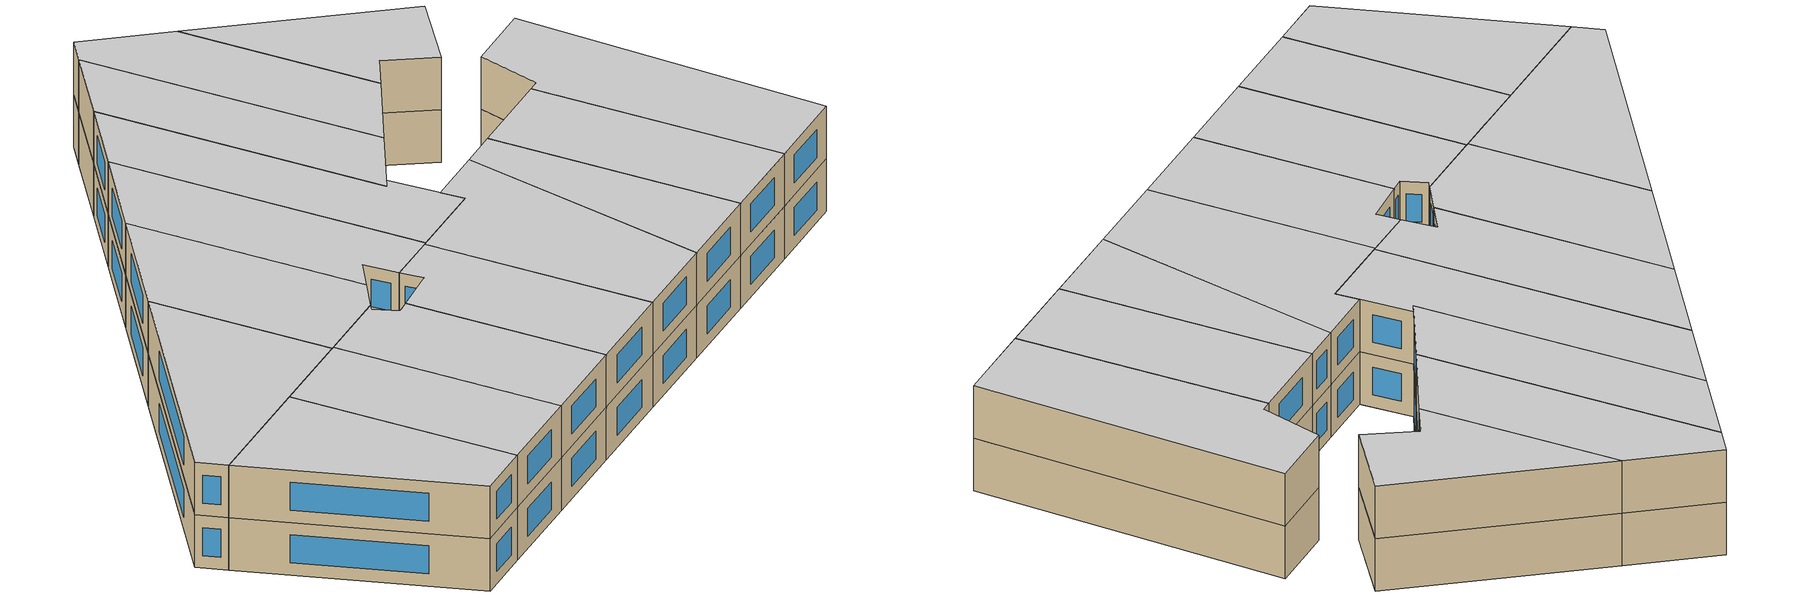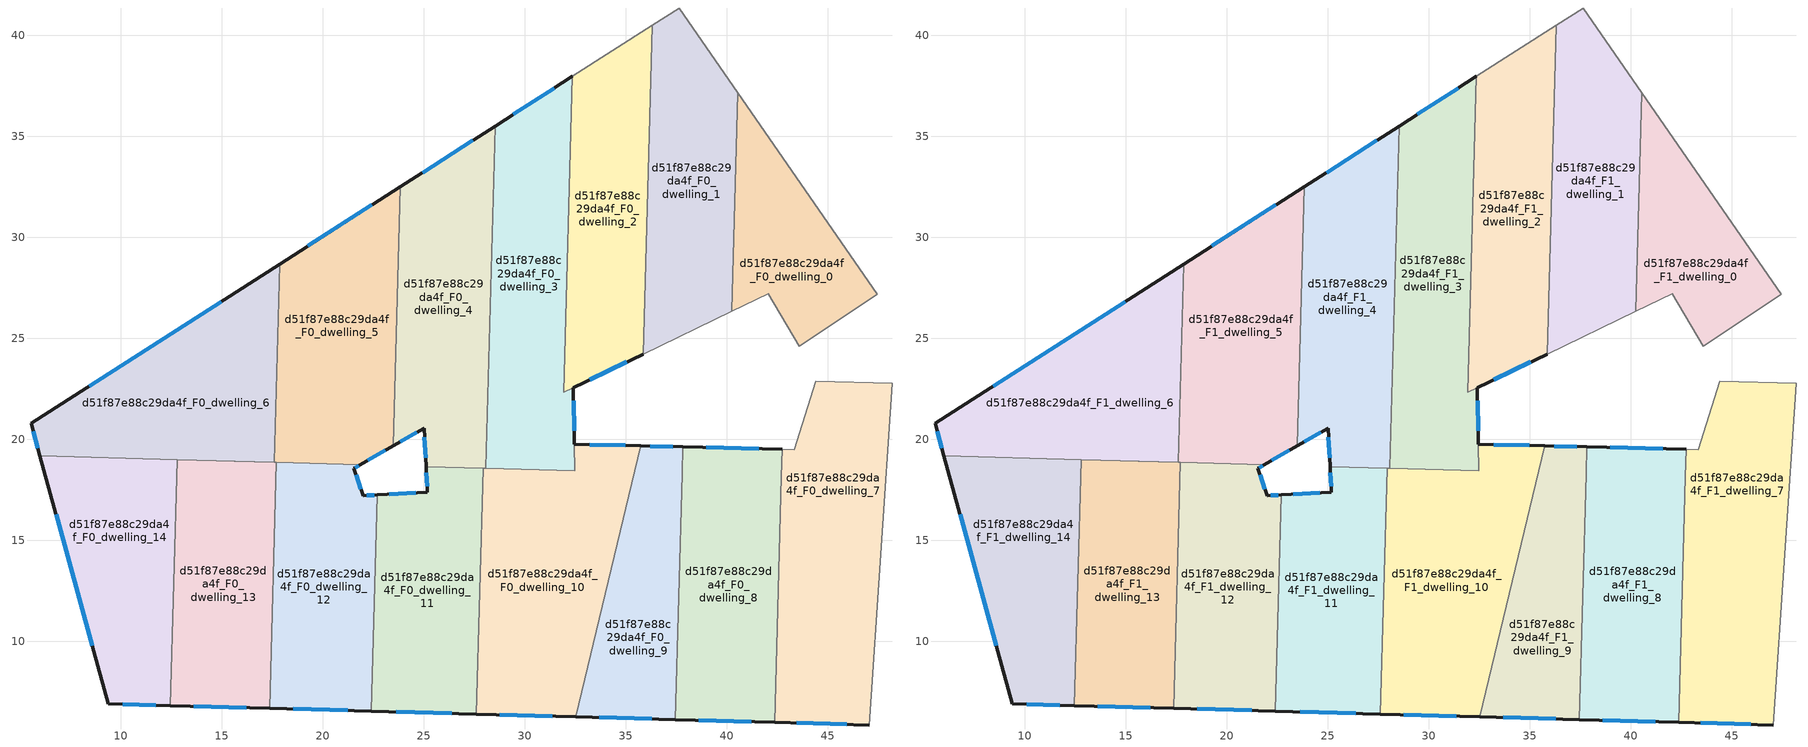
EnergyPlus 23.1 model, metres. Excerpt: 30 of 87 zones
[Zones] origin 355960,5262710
d51f87e88c29da4f_F0_dwelling_0
 floor ground (EU_floor_Construction): 40.55,37.16 47.46,27.19 43.59,24.61 42.07,27.2 40.25,26.33 z0
 wall adiabatic (EU_wall_Construction): 40.25,26.33 42.07,27.2 43.59,24.61 47.46,27.19 40.55,37.16 z0:3
 wall to d51f87e88c29da4f_F0_dwelling_1 (EU_wall_Construction): 40.55,37.16 40.25,26.33 z0:3
d51f87e88c29da4f_F0_dwelling_1
 floor ground (EU_floor_Construction): 37.65,41.36 40.55,37.16 40.25,26.33 35.86,24.22 36.31,40.5 z0
 wall adiabatic (EU_wall_Construction): 40.55,37.16 37.65,41.36 36.31,40.5 / 35.86,24.22 40.25,26.33 z0:3
 wall to d51f87e88c29da4f_F0_dwelling_2 (EU_wall_Construction): 36.31,40.5 35.86,24.22 z0:3
d51f87e88c29da4f_F0_dwelling_10
 floor ground (EU_floor_Construction): 35.74,19.67 32.53,6.26 27.6,6.39 27.94,18.57 32.48,18.44 32.46,19.75 z0
 wall outside (EU_wall_Construction): 35.74,19.67 32.46,19.75 / 27.6,6.39 32.53,6.26 z0:3
 wall to d51f87e88c29da4f_F0_dwelling_11 (EU_wall_Construction): 27.94,18.57 27.6,6.39 z0:3
 wall to d51f87e88c29da4f_F0_dwelling_9 (EU_wall_Construction): 32.53,6.26 35.74,19.67 z0:3
 wall to d51f87e88c29da4f_F0_dwelling_3 (EU_wall_Construction): 32.46,19.75 32.48,18.44 28.06,18.56 z0:3
 wall to d51f87e88c29da4f_F0_dwelling_4 (EU_wall_Construction): 28.06,18.56 27.94,18.57 z0:3
 window (EU_Window_Construction): 34.97,19.69 33.23,19.74 / 28.76,6.36 31.37,6.29 z0.7:2.3
d51f87e88c29da4f_F0_dwelling_11
 floor ground (EU_floor_Construction): 27.94,18.57 27.6,6.39 22.41,6.54 22.71,17.25 25.18,17.38 25.11,18.65 z0
 wall outside (EU_wall_Construction): 25.11,18.65 25.18,17.38 22.71,17.25 / 22.41,6.54 27.6,6.39 z0:3
 wall to d51f87e88c29da4f_F0_dwelling_12 (EU_wall_Construction): 22.71,17.25 22.41,6.54 z0:3
 wall to d51f87e88c29da4f_F0_dwelling_4 (EU_wall_Construction): 27.94,18.57 25.11,18.65 z0:3
 window (EU_Window_Construction): 25.13,18.35 25.17,17.67 / 23.63,6.5 26.38,6.43 / 24.6,17.35 23.29,17.28 z0.7:2.3
d51f87e88c29da4f_F0_dwelling_12
 floor ground (EU_floor_Construction): 21.86,18.74 21.54,18.56 22,17.21 22.71,17.25 22.41,6.54 17.36,6.68 17.7,18.85 z0
 wall outside (EU_wall_Construction): 22.71,17.25 22,17.21 21.54,18.56 21.86,18.74 / 17.36,6.68 22.41,6.54 z0:3
 wall to d51f87e88c29da4f_F0_dwelling_13 (EU_wall_Construction): 17.7,18.85 17.36,6.68 z0:3
 wall to d51f87e88c29da4f_F0_dwelling_5 (EU_wall_Construction): 21.86,18.74 17.7,18.85 z0:3
 window (EU_Window_Construction): 21.61,18.6 21.78,18.69 / 21.89,17.53 21.65,18.24 / 22.54,17.24 22.16,17.22 / 18.55,6.65 21.22,6.57 z0.7:2.3
d51f87e88c29da4f_F0_dwelling_13
 floor ground (EU_floor_Construction): 17.7,18.85 17.36,6.68 12.44,6.82 12.78,18.99 z0
 wall outside (EU_wall_Construction): 12.44,6.82 17.36,6.68 z0:3
 wall to d51f87e88c29da4f_F0_dwelling_14 (EU_wall_Construction): 12.78,18.99 12.44,6.82 z0:3
 wall to d51f87e88c29da4f_F0_dwelling_6 (EU_wall_Construction): 17.59,18.86 12.78,18.99 z0:3
 wall to d51f87e88c29da4f_F0_dwelling_5 (EU_wall_Construction): 17.7,18.85 17.59,18.86 z0:3
 window (EU_Window_Construction): 13.6,6.78 16.21,6.71 z0.7:2.3
d51f87e88c29da4f_F0_dwelling_14
 floor ground (EU_floor_Construction): 12.78,18.99 12.44,6.82 9.38,6.9 6,19.18 z0
 wall outside (EU_wall_Construction): 6,19.18 9.38,6.9 12.44,6.82 z0:3
 wall to d51f87e88c29da4f_F0_dwelling_6 (EU_wall_Construction): 12.78,18.99 6,19.18 z0:3
 window (EU_Window_Construction): 10.1,6.88 11.72,6.84 / 6.79,16.3 8.58,9.78 z0.7:2.3
d51f87e88c29da4f_F0_dwelling_2
 floor ground (EU_floor_Construction): 36.31,40.5 35.86,24.22 31.92,22.33 32.36,37.96 z0
 wall outside (EU_wall_Construction): 32.41,22.56 35.86,24.22 z0:3
 wall adiabatic (EU_wall_Construction): 36.31,40.5 32.36,37.96 z0:3
 wall to d51f87e88c29da4f_F0_dwelling_3 (EU_wall_Construction): 32.36,37.96 31.92,22.33 32.41,22.56 z0:3
 window (EU_Window_Construction): 33.22,22.95 35.05,23.83 z0.7:2.3
d51f87e88c29da4f_F0_dwelling_3
 floor ground (EU_floor_Construction): 32.36,37.96 31.92,22.33 32.41,22.56 32.48,18.44 28.06,18.56 28.53,35.51 z0
 wall outside (EU_wall_Construction): 32.36,37.96 28.53,35.51 / 32.46,19.76 32.41,22.56 z0:3
 wall to d51f87e88c29da4f_F0_dwelling_4 (EU_wall_Construction): 28.53,35.51 28.06,18.56 z0:3
 window (EU_Window_Construction): 31.46,37.39 29.43,36.09 / 32.45,20.41 32.42,21.9 z0.7:2.3
d51f87e88c29da4f_F0_dwelling_4
 floor ground (EU_floor_Construction): 28.53,35.51 28.06,18.56 25.11,18.65 25.01,20.55 23.48,19.67 23.84,32.5 z0
 wall outside (EU_wall_Construction): 28.53,35.51 23.84,32.5 / 23.48,19.67 25.01,20.55 25.11,18.65 z0:3
 wall to d51f87e88c29da4f_F0_dwelling_5 (EU_wall_Construction): 23.84,32.5 23.48,19.67 z0:3
 window (EU_Window_Construction): 27.43,34.8 24.94,33.21 / 25.04,20.1 25.09,19.09 / 23.84,19.88 24.65,20.34 z0.7:2.3
d51f87e88c29da4f_F0_dwelling_5
 floor ground (EU_floor_Construction): 23.84,32.5 23.48,19.67 21.86,18.74 15.62,18.91 17.59,18.86 17.86,28.67 z0
 wall outside (EU_wall_Construction): 23.84,32.5 17.86,28.67 / 21.86,18.74 23.48,19.67 z0:3
 wall to d51f87e88c29da4f_F0_dwelling_6 (EU_wall_Construction): 17.86,28.67 17.59,18.86 z0:3
 wall adiabatic (EU_wall_Construction): 17.59,18.86 15.62,18.91 17.59,18.86 z0:3
 window (EU_Window_Construction): 22.43,31.6 19.26,29.57 / 22.24,18.96 23.1,19.45 z0.7:2.3
d51f87e88c29da4f_F0_dwelling_6
 floor ground (EU_floor_Construction): 17.86,28.67 17.59,18.86 6,19.18 5.55,20.78 z0
 wall outside (EU_wall_Construction): 17.86,28.67 5.55,20.78 6,19.18 z0:3
 window (EU_Window_Construction): 5.66,20.41 5.89,19.56 / 14.97,26.82 8.44,22.64 z0.7:2.3
d51f87e88c29da4f_F0_dwelling_7
 floor ground (EU_floor_Construction): 48.21,22.78 47.05,5.85 42.37,5.98 42.75,19.5 43.35,19.49 44.41,22.87 z0
 wall outside (EU_wall_Construction): 42.37,5.98 47.05,5.85 z0:3
 wall adiabatic (EU_wall_Construction): 47.05,5.85 48.21,22.78 44.41,22.87 43.35,19.49 42.76,19.5 z0:3
 wall to d51f87e88c29da4f_F0_dwelling_8 (EU_wall_Construction): 42.71,18.15 42.37,5.98 / 42.75,19.5 42.71,18.16 z0:3
 window (EU_Window_Construction): 43.47,5.95 45.95,5.88 z0.7:2.3
d51f87e88c29da4f_F0_dwelling_8
 floor ground (EU_floor_Construction): 42.75,19.5 42.37,5.98 37.45,6.12 37.83,19.62 z0
 wall outside (EU_wall_Construction): 42.75,19.5 37.83,19.62 / 37.45,6.12 42.37,5.98 z0:3
 wall to d51f87e88c29da4f_F0_dwelling_9 (EU_wall_Construction): 37.83,19.62 37.79,18.29 37.45,6.12 z0:3
 window (EU_Window_Construction): 41.59,19.53 38.99,19.59 / 38.61,6.09 41.22,6.01 z0.7:2.3
d51f87e88c29da4f_F0_dwelling_9
 floor ground (EU_floor_Construction): 37.83,19.62 37.45,6.12 32.53,6.26 35.74,19.67 z0
 wall outside (EU_wall_Construction): 32.53,6.26 37.45,6.12 / 37.83,19.62 35.74,19.67 z0:3
 window (EU_Window_Construction): 33.68,6.22 36.29,6.15 / 37.33,19.63 36.23,19.66 z0.7:2.3
d51f87e88c29da4f_F1_dwelling_0
 floor to d51f87e88c29da4f_F0_dwelling_0 (EU_floor_Construction): 40.55,37.16 47.46,27.19 43.59,24.61 42.07,27.2 40.25,26.33 z3
 wall adiabatic (EU_wall_Construction): 40.25,26.33 42.07,27.2 43.59,24.61 47.46,27.19 40.55,37.16 z3:6
 wall to d51f87e88c29da4f_F1_dwelling_1 (EU_wall_Construction): 40.55,37.16 40.25,26.33 z3:6
 ceiling to d51f87e88c29da4f_F2_dwelling_0 (EU_floor_Construction): 47.46,27.19 40.55,37.16 40.25,26.33 42.07,27.2 43.59,24.61 z6
d51f87e88c29da4f_F1_dwelling_1
 floor to d51f87e88c29da4f_F0_dwelling_1 (EU_floor_Construction): 37.65,41.36 40.55,37.16 40.25,26.33 35.86,24.22 36.31,40.5 z3
 wall adiabatic (EU_wall_Construction): 40.55,37.16 37.65,41.36 36.31,40.5 / 35.86,24.22 40.25,26.33 z3:6
 wall to d51f87e88c29da4f_F1_dwelling_2 (EU_wall_Construction): 36.31,40.5 35.86,24.22 z3:6
 ceiling to d51f87e88c29da4f_F2_dwelling_1 (EU_floor_Construction): 40.25,26.33 40.55,37.16 37.65,41.36 36.31,40.5 35.86,24.22 z6
d51f87e88c29da4f_F1_dwelling_10
 floor to d51f87e88c29da4f_F0_dwelling_10 (EU_floor_Construction): 35.74,19.67 32.53,6.26 27.6,6.39 27.94,18.57 32.48,18.44 32.46,19.75 z3
 wall outside (EU_wall_Construction): 35.74,19.67 32.46,19.75 / 27.6,6.39 32.53,6.26 z3:6
 wall to d51f87e88c29da4f_F1_dwelling_11 (EU_wall_Construction): 27.94,18.57 27.6,6.39 z3:6
 wall to d51f87e88c29da4f_F1_dwelling_9 (EU_wall_Construction): 32.53,6.26 35.74,19.67 z3:6
 wall to d51f87e88c29da4f_F1_dwelling_3 (EU_wall_Construction): 32.46,19.75 32.48,18.44 28.06,18.56 z3:6
 wall to d51f87e88c29da4f_F1_dwelling_4 (EU_wall_Construction): 28.06,18.56 27.94,18.57 z3:6
 window (EU_Window_Construction): 34.97,19.69 33.23,19.74 / 28.76,6.36 31.37,6.29 z3.7:5.3
 ceiling to d51f87e88c29da4f_F2_dwelling_10 (EU_floor_Construction): 32.53,6.26 35.74,19.67 32.46,19.75 32.48,18.44 27.94,18.57 27.6,6.39 z6
d51f87e88c29da4f_F1_dwelling_11
 floor to d51f87e88c29da4f_F0_dwelling_11 (EU_floor_Construction): 27.94,18.57 27.6,6.39 22.41,6.54 22.71,17.25 25.18,17.38 25.11,18.65 z3
 wall outside (EU_wall_Construction): 25.11,18.65 25.18,17.38 22.71,17.25 / 22.41,6.54 27.6,6.39 z3:6
 wall to d51f87e88c29da4f_F1_dwelling_12 (EU_wall_Construction): 22.71,17.25 22.41,6.54 z3:6
 wall to d51f87e88c29da4f_F1_dwelling_4 (EU_wall_Construction): 27.94,18.57 25.11,18.65 z3:6
 window (EU_Window_Construction): 25.13,18.35 25.17,17.67 / 23.63,6.5 26.38,6.43 / 24.6,17.35 23.29,17.28 z3.7:5.3
 ceiling to d51f87e88c29da4f_F2_dwelling_11 (EU_floor_Construction): 27.6,6.39 27.94,18.57 25.11,18.65 25.18,17.38 22.71,17.25 22.41,6.54 z6
d51f87e88c29da4f_F1_dwelling_12
 floor to d51f87e88c29da4f_F0_dwelling_12 (EU_floor_Construction): 21.86,18.74 21.54,18.56 22,17.21 22.71,17.25 22.41,6.54 17.36,6.68 17.7,18.85 z3
 wall outside (EU_wall_Construction): 22.71,17.25 22,17.21 21.54,18.56 21.86,18.74 / 17.36,6.68 22.41,6.54 z3:6
 wall to d51f87e88c29da4f_F1_dwelling_13 (EU_wall_Construction): 17.7,18.85 17.36,6.68 z3:6
 wall to d51f87e88c29da4f_F1_dwelling_5 (EU_wall_Construction): 21.86,18.74 17.7,18.85 z3:6
 window (EU_Window_Construction): 21.61,18.6 21.78,18.69 / 21.89,17.53 21.65,18.24 / 22.54,17.24 22.16,17.22 / 18.55,6.65 21.22,6.57 z3.7:5.3
 ceiling to d51f87e88c29da4f_F2_dwelling_12 (EU_floor_Construction): 22.41,6.54 22.71,17.25 22,17.21 21.54,18.56 21.86,18.74 17.7,18.85 17.36,6.68 z6
d51f87e88c29da4f_F1_dwelling_13
 floor to d51f87e88c29da4f_F0_dwelling_13 (EU_floor_Construction): 17.7,18.85 17.36,6.68 12.44,6.82 12.78,18.99 z3
 wall outside (EU_wall_Construction): 12.44,6.82 17.36,6.68 z3:6
 wall to d51f87e88c29da4f_F1_dwelling_14 (EU_wall_Construction): 12.78,18.99 12.44,6.82 z3:6
 wall to d51f87e88c29da4f_F1_dwelling_6 (EU_wall_Construction): 17.59,18.86 12.78,18.99 z3:6
 wall to d51f87e88c29da4f_F1_dwelling_5 (EU_wall_Construction): 17.7,18.85 17.59,18.86 z3:6
 window (EU_Window_Construction): 13.6,6.78 16.21,6.71 z3.7:5.3
 ceiling to d51f87e88c29da4f_F2_dwelling_13 (EU_floor_Construction): 17.36,6.68 17.7,18.85 12.78,18.99 12.44,6.82 z6
d51f87e88c29da4f_F1_dwelling_14
 floor to d51f87e88c29da4f_F0_dwelling_14 (EU_floor_Construction): 12.78,18.99 12.44,6.82 9.38,6.9 6,19.18 z3
 wall outside (EU_wall_Construction): 6,19.18 9.38,6.9 12.44,6.82 z3:6
 wall to d51f87e88c29da4f_F1_dwelling_6 (EU_wall_Construction): 12.78,18.99 6,19.18 z3:6
 window (EU_Window_Construction): 10.1,6.88 11.72,6.84 / 6.79,16.3 8.58,9.78 z3.7:5.3
 ceiling to d51f87e88c29da4f_F2_dwelling_14 (EU_floor_Construction): 12.44,6.82 12.78,18.99 6,19.18 9.38,6.9 z6
d51f87e88c29da4f_F1_dwelling_2
 floor to d51f87e88c29da4f_F0_dwelling_2 (EU_floor_Construction): 36.31,40.5 35.86,24.22 31.92,22.33 32.36,37.96 z3
 wall outside (EU_wall_Construction): 32.41,22.56 35.86,24.22 z3:6
 wall adiabatic (EU_wall_Construction): 36.31,40.5 32.36,37.96 z3:6
 wall to d51f87e88c29da4f_F1_dwelling_3 (EU_wall_Construction): 32.36,37.96 31.92,22.33 32.41,22.56 z3:6
 window (EU_Window_Construction): 33.22,22.95 35.05,23.83 z3.7:5.3
 ceiling to d51f87e88c29da4f_F2_dwelling_2 (EU_floor_Construction): 35.86,24.22 36.31,40.5 32.36,37.96 31.92,22.33 z6
d51f87e88c29da4f_F1_dwelling_3
 floor to d51f87e88c29da4f_F0_dwelling_3 (EU_floor_Construction): 32.36,37.96 31.92,22.33 32.41,22.56 32.48,18.44 28.06,18.56 28.53,35.51 z3
 wall outside (EU_wall_Construction): 32.36,37.96 28.53,35.51 / 32.46,19.76 32.41,22.56 z3:6
 wall to d51f87e88c29da4f_F1_dwelling_4 (EU_wall_Construction): 28.53,35.51 28.06,18.56 z3:6
 window (EU_Window_Construction): 31.46,37.39 29.43,36.09 / 32.45,20.41 32.42,21.9 z3.7:5.3
 ceiling to d51f87e88c29da4f_F2_dwelling_3 (EU_floor_Construction): 32.48,18.44 32.41,22.56 31.92,22.33 32.36,37.96 28.53,35.51 28.06,18.56 z6
d51f87e88c29da4f_F1_dwelling_4
 floor to d51f87e88c29da4f_F0_dwelling_4 (EU_floor_Construction): 28.53,35.51 28.06,18.56 25.11,18.65 25.01,20.55 23.48,19.67 23.84,32.5 z3
 wall outside (EU_wall_Construction): 28.53,35.51 23.84,32.5 / 23.48,19.67 25.01,20.55 25.11,18.65 z3:6
 wall to d51f87e88c29da4f_F1_dwelling_5 (EU_wall_Construction): 23.84,32.5 23.48,19.67 z3:6
 window (EU_Window_Construction): 27.43,34.8 24.94,33.21 / 25.04,20.1 25.09,19.09 / 23.84,19.88 24.65,20.34 z3.7:5.3
 ceiling to d51f87e88c29da4f_F2_dwelling_4 (EU_floor_Construction): 28.06,18.56 28.53,35.51 23.84,32.5 23.48,19.67 25.01,20.55 25.11,18.65 z6
d51f87e88c29da4f_F1_dwelling_5
 floor to d51f87e88c29da4f_F0_dwelling_5 (EU_floor_Construction): 23.84,32.5 23.48,19.67 21.86,18.74 15.62,18.91 17.59,18.86 17.86,28.67 z3
 wall outside (EU_wall_Construction): 23.84,32.5 17.86,28.67 / 21.86,18.74 23.48,19.67 z3:6
 wall to d51f87e88c29da4f_F1_dwelling_6 (EU_wall_Construction): 17.86,28.67 17.59,18.86 z3:6
 wall adiabatic (EU_wall_Construction): 17.59,18.86 15.62,18.91 17.59,18.86 z3:6
 window (EU_Window_Construction): 22.43,31.6 19.26,29.57 / 22.24,18.96 23.1,19.45 z3.7:5.3
 ceiling to d51f87e88c29da4f_F2_dwelling_5 (EU_floor_Construction): 23.48,19.67 23.84,32.5 17.86,28.67 17.59,18.86 15.62,18.91 21.86,18.74 z6
d51f87e88c29da4f_F1_dwelling_6
 floor to d51f87e88c29da4f_F0_dwelling_6 (EU_floor_Construction): 17.86,28.67 17.59,18.86 6,19.18 5.55,20.78 z3
 wall outside (EU_wall_Construction): 17.86,28.67 5.55,20.78 6,19.18 z3:6
 window (EU_Window_Construction): 5.66,20.41 5.89,19.56 / 14.97,26.82 8.44,22.64 z3.7:5.3
 ceiling to d51f87e88c29da4f_F2_dwelling_6 (EU_floor_Construction): 17.59,18.86 17.86,28.67 5.55,20.78 6,19.18 z6
d51f87e88c29da4f_F1_dwelling_7
 floor to d51f87e88c29da4f_F0_dwelling_7 (EU_floor_Construction): 48.21,22.78 47.05,5.85 42.37,5.98 42.76,19.5 43.35,19.49 44.41,22.87 z3
 wall outside (EU_wall_Construction): 42.37,5.98 47.05,5.85 z3:6
 wall adiabatic (EU_wall_Construction): 47.05,5.85 48.21,22.78 44.41,22.87 43.35,19.49 42.76,19.5 z3:6
 wall to d51f87e88c29da4f_F1_dwelling_8 (EU_wall_Construction): 42.71,18.15 42.37,5.98 / 42.75,19.5 42.71,18.16 z3:6
 window (EU_Window_Construction): 43.47,5.95 45.95,5.88 z3.7:5.3
 ceiling to d51f87e88c29da4f_F2_dwelling_7 (EU_floor_Construction): 47.05,5.85 48.21,22.78 44.41,22.87 43.35,19.49 42.76,19.5 42.37,5.98 z6
d51f87e88c29da4f_F1_dwelling_8
 floor to d51f87e88c29da4f_F0_dwelling_8 (EU_floor_Construction): 42.75,19.5 42.37,5.98 37.45,6.12 37.83,19.62 z3
 wall outside (EU_wall_Construction): 42.75,19.5 37.83,19.62 / 37.45,6.12 42.37,5.98 z3:6
 wall to d51f87e88c29da4f_F1_dwelling_9 (EU_wall_Construction): 37.83,19.62 37.79,18.29 37.45,6.12 z3:6
 window (EU_Window_Construction): 41.59,19.53 38.99,19.59 / 38.61,6.09 41.22,6.01 z3.7:5.3
 ceiling to d51f87e88c29da4f_F2_dwelling_8 (EU_floor_Construction): 42.37,5.98 42.75,19.5 37.83,19.62 37.45,6.12 z6
d51f87e88c29da4f_F1_dwelling_9
 floor to d51f87e88c29da4f_F0_dwelling_9 (EU_floor_Construction): 37.83,19.62 37.45,6.12 32.53,6.26 35.74,19.67 z3
 wall outside (EU_wall_Construction): 32.53,6.26 37.45,6.12 / 37.83,19.62 35.74,19.67 z3:6
 window (EU_Window_Construction): 33.68,6.22 36.29,6.15 / 37.33,19.63 36.23,19.66 z3.7:5.3
 ceiling to d51f87e88c29da4f_F2_dwelling_9 (EU_floor_Construction): 37.45,6.12 37.83,19.62 35.74,19.67 32.53,6.26 z6
[Building]
EU S2 Campaign: North Axis=0; Terrain=City; Solar Distribution=FullExterior
[Site:Location]
Budapest.Ferenc.Liszt.Intl.AP: Latitude=47.437; Longitude=19.256; Time Zone=1; Elevation=185
[SizingPeriod:WeatherFileDays]
AnnualSizingPeriod: Begin Month=1; Begin Day of Month=1; End Month=12; End Day of Month=31; Day of Week for Start Day=Monday; Use Weather File Daylight Saving Period=No; Use Weather File Rain and Snow Indicators=No
[MATERIAL]
EU_InternalMass_Material: Roughness=MediumRough; Thickness=0.1; Conductivity=1; Density=1800; Specific Heat=900; Thermal Absorptance=0.9; Solar Absorptance=0.7; Visible Absorptance=0.7
[MATERIAL:NOMASS] Roughness=MediumRough; Thermal Absorptance=0.9; Solar Absorptance=0.7; Visible Absorptance=0.7
Name | Thermal Resistance
EU_wall_NoMass | 0.832559
EU_floor_NoMass | 0.872794
[WINDOWMATERIAL:SIMPLEGLAZINGSYSTEM]
EU_Window_SimpleGlazing: UFactor=2.79869; Solar Heat Gain Coefficient=0.75; Visible Transmittance=0.75
[CONSTRUCTION]
EU_wall_Construction: EU_wall_NoMass
EU_floor_Construction: EU_floor_NoMass
EU_Window_Construction: EU_Window_SimpleGlazing
EU_InternalMass_Construction: EU_InternalMass_Material
[ZONE] Type=1; Multiplier=1; Ceiling Height=autocalculate; Floor Area=autocalculate; Part of Total Floor Area=Yes
Name | Volume
d51f87e88c29da4f_F0_dwelling_0; d51f87e88c29da4f_F1_dwelling_0 | 130.589
d51f87e88c29da4f_F0_dwelling_1; d51f87e88c29da4f_F1_dwelling_1 | 188.355
d51f87e88c29da4f_F0_dwelling_10; d51f87e88c29da4f_F1_dwelling_10 | 238.964
d51f87e88c29da4f_F0_dwelling_11; d51f87e88c29da4f_F1_dwelling_11 | 179.94
d51f87e88c29da4f_F0_dwelling_12; d51f87e88c29da4f_F1_dwelling_12 | 179.965
d51f87e88c29da4f_F0_dwelling_13; d51f87e88c29da4f_F1_dwelling_13 | 179.93
d51f87e88c29da4f_F0_dwelling_14; d51f87e88c29da4f_F1_dwelling_14 | 179.972
d51f87e88c29da4f_F0_dwelling_2 | 185.951
d51f87e88c29da4f_F1_dwelling_2 | 185.919
d51f87e88c29da4f_F0_dwelling_3; d51f87e88c29da4f_F1_dwelling_3 | 212.507
d51f87e88c29da4f_F0_dwelling_4; d51f87e88c29da4f_F1_dwelling_4 | 205.697
d51f87e88c29da4f_F0_dwelling_5; d51f87e88c29da4f_F1_dwelling_5 | 205.662
d51f87e88c29da4f_F0_dwelling_6; d51f87e88c29da4f_F1_dwelling_6 | 205.658
d51f87e88c29da4f_F0_dwelling_7 | 244.194
d51f87e88c29da4f_F1_dwelling_7 | 244.092
d51f87e88c29da4f_F0_dwelling_8 | 199.765
d51f87e88c29da4f_F1_dwelling_8 | 199.664
d51f87e88c29da4f_F0_dwelling_9; d51f87e88c29da4f_F1_dwelling_9 | 142.088
[INTERNALMASS] Construction=EU_InternalMass_Construction
Name | Zone or ZoneList | Surface Area
d51f87e88c29da4f_F0_dwelling_0_EU_InternalMass | d51f87e88c29da4f_F0_dwelling_0 | 43.5295
d51f87e88c29da4f_F0_dwelling_1_EU_InternalMass | d51f87e88c29da4f_F0_dwelling_1 | 62.7848
d51f87e88c29da4f_F0_dwelling_2_EU_InternalMass | d51f87e88c29da4f_F0_dwelling_2 | 61.9858
d51f87e88c29da4f_F0_dwelling_3_EU_InternalMass | d51f87e88c29da4f_F0_dwelling_3 | 70.8449
d51f87e88c29da4f_F0_dwelling_4_EU_InternalMass | d51f87e88c29da4f_F0_dwelling_4 | 68.5658
d51f87e88c29da4f_F0_dwelling_5_EU_InternalMass | d51f87e88c29da4f_F0_dwelling_5 | 68.5546
d51f87e88c29da4f_F0_dwelling_6_EU_InternalMass | d51f87e88c29da4f_F0_dwelling_6 | 68.5528
d51f87e88c29da4f_F0_dwelling_7_EU_InternalMass | d51f87e88c29da4f_F0_dwelling_7 | 81.3975
d51f87e88c29da4f_F0_dwelling_8_EU_InternalMass | d51f87e88c29da4f_F0_dwelling_8 | 66.585
d51f87e88c29da4f_F0_dwelling_9_EU_InternalMass | d51f87e88c29da4f_F0_dwelling_9 | 47.3684
d51f87e88c29da4f_F0_dwelling_10_EU_InternalMass | d51f87e88c29da4f_F0_dwelling_10 | 79.6558
d51f87e88c29da4f_F0_dwelling_11_EU_InternalMass | d51f87e88c29da4f_F0_dwelling_11 | 59.9799
d51f87e88c29da4f_F0_dwelling_12_EU_InternalMass | d51f87e88c29da4f_F0_dwelling_12 | 59.9883
d51f87e88c29da4f_F0_dwelling_13_EU_InternalMass | d51f87e88c29da4f_F0_dwelling_13 | 59.9768
d51f87e88c29da4f_F0_dwelling_14_EU_InternalMass | d51f87e88c29da4f_F0_dwelling_14 | 59.9906
d51f87e88c29da4f_F1_dwelling_0_EU_InternalMass | d51f87e88c29da4f_F1_dwelling_0 | 43.5295
d51f87e88c29da4f_F1_dwelling_1_EU_InternalMass | d51f87e88c29da4f_F1_dwelling_1 | 62.7848
d51f87e88c29da4f_F1_dwelling_2_EU_InternalMass | d51f87e88c29da4f_F1_dwelling_2 | 61.9858
d51f87e88c29da4f_F1_dwelling_3_EU_InternalMass | d51f87e88c29da4f_F1_dwelling_3 | 70.8449
d51f87e88c29da4f_F1_dwelling_4_EU_InternalMass | d51f87e88c29da4f_F1_dwelling_4 | 68.5658
d51f87e88c29da4f_F1_dwelling_5_EU_InternalMass | d51f87e88c29da4f_F1_dwelling_5 | 68.5546
d51f87e88c29da4f_F1_dwelling_6_EU_InternalMass | d51f87e88c29da4f_F1_dwelling_6 | 68.5528
d51f87e88c29da4f_F1_dwelling_7_EU_InternalMass | d51f87e88c29da4f_F1_dwelling_7 | 81.3975
d51f87e88c29da4f_F1_dwelling_8_EU_InternalMass | d51f87e88c29da4f_F1_dwelling_8 | 66.585
d51f87e88c29da4f_F1_dwelling_9_EU_InternalMass | d51f87e88c29da4f_F1_dwelling_9 | 47.3684
d51f87e88c29da4f_F1_dwelling_10_EU_InternalMass | d51f87e88c29da4f_F1_dwelling_10 | 79.6558
d51f87e88c29da4f_F1_dwelling_11_EU_InternalMass | d51f87e88c29da4f_F1_dwelling_11 | 59.9799
d51f87e88c29da4f_F1_dwelling_12_EU_InternalMass | d51f87e88c29da4f_F1_dwelling_12 | 59.9883
d51f87e88c29da4f_F1_dwelling_13_EU_InternalMass | d51f87e88c29da4f_F1_dwelling_13 | 59.9768
d51f87e88c29da4f_F1_dwelling_14_EU_InternalMass | d51f87e88c29da4f_F1_dwelling_14 | 59.9906
[OTHEREQUIPMENT] Fuel Type=Electricity; Design Level Calculation Method=Watts/Area; Power per Zone Floor Area=1; Fraction Latent=0; Fraction Radiant=0; Fraction Lost=0; Carbon Dioxide Generation Rate=0; EndUse Subcategory=EU_Step8_InternalGains
Name | Zone or ZoneList or Space or SpaceList | Schedule
EU_Step8_InternalGain_d51f87e88c29da4f_F0_dwelling_0_f000 | d51f87e88c29da4f_F0_dwelling_0 | EU_Step8_GainSchedule_d51f87e88c29da4f_F0_dwelling_0_f000
EU_Step8_InternalGain_d51f87e88c29da4f_F0_dwelling_1_f000 | d51f87e88c29da4f_F0_dwelling_1 | EU_Step8_GainSchedule_d51f87e88c29da4f_F0_dwelling_1_f000
EU_Step8_InternalGain_d51f87e88c29da4f_F0_dwelling_2_f000 | d51f87e88c29da4f_F0_dwelling_2 | EU_Step8_GainSchedule_d51f87e88c29da4f_F0_dwelling_2_f000
EU_Step8_InternalGain_d51f87e88c29da4f_F0_dwelling_3_f000 | d51f87e88c29da4f_F0_dwelling_3 | EU_Step8_GainSchedule_d51f87e88c29da4f_F0_dwelling_3_f000
EU_Step8_InternalGain_d51f87e88c29da4f_F0_dwelling_4_f000 | d51f87e88c29da4f_F0_dwelling_4 | EU_Step8_GainSchedule_d51f87e88c29da4f_F0_dwelling_4_f000
EU_Step8_InternalGain_d51f87e88c29da4f_F0_dwelling_5_f000 | d51f87e88c29da4f_F0_dwelling_5 | EU_Step8_GainSchedule_d51f87e88c29da4f_F0_dwelling_5_f000
EU_Step8_InternalGain_d51f87e88c29da4f_F0_dwelling_6_f000 | d51f87e88c29da4f_F0_dwelling_6 | EU_Step8_GainSchedule_d51f87e88c29da4f_F0_dwelling_6_f000
EU_Step8_InternalGain_d51f87e88c29da4f_F0_dwelling_7_f000 | d51f87e88c29da4f_F0_dwelling_7 | EU_Step8_GainSchedule_d51f87e88c29da4f_F0_dwelling_7_f000
EU_Step8_InternalGain_d51f87e88c29da4f_F0_dwelling_8_f000 | d51f87e88c29da4f_F0_dwelling_8 | EU_Step8_GainSchedule_d51f87e88c29da4f_F0_dwelling_8_f000
EU_Step8_InternalGain_d51f87e88c29da4f_F0_dwelling_9_f000 | d51f87e88c29da4f_F0_dwelling_9 | EU_Step8_GainSchedule_d51f87e88c29da4f_F0_dwelling_9_f000
EU_Step8_InternalGain_d51f87e88c29da4f_F0_dwelling_10_f000 | d51f87e88c29da4f_F0_dwelling_10 | EU_Step8_GainSchedule_d51f87e88c29da4f_F0_dwelling_10_f000
EU_Step8_InternalGain_d51f87e88c29da4f_F0_dwelling_11_f000 | d51f87e88c29da4f_F0_dwelling_11 | EU_Step8_GainSchedule_d51f87e88c29da4f_F0_dwelling_11_f000
EU_Step8_InternalGain_d51f87e88c29da4f_F0_dwelling_12_f000 | d51f87e88c29da4f_F0_dwelling_12 | EU_Step8_GainSchedule_d51f87e88c29da4f_F0_dwelling_12_f000
EU_Step8_InternalGain_d51f87e88c29da4f_F0_dwelling_13_f000 | d51f87e88c29da4f_F0_dwelling_13 | EU_Step8_GainSchedule_d51f87e88c29da4f_F0_dwelling_13_f000
EU_Step8_InternalGain_d51f87e88c29da4f_F0_dwelling_14_f000 | d51f87e88c29da4f_F0_dwelling_14 | EU_Step8_GainSchedule_d51f87e88c29da4f_F0_dwelling_14_f000
EU_Step8_InternalGain_d51f87e88c29da4f_F1_dwelling_0_f000 | d51f87e88c29da4f_F1_dwelling_0 | EU_Step8_GainSchedule_d51f87e88c29da4f_F1_dwelling_0_f000
EU_Step8_InternalGain_d51f87e88c29da4f_F1_dwelling_1_f000 | d51f87e88c29da4f_F1_dwelling_1 | EU_Step8_GainSchedule_d51f87e88c29da4f_F1_dwelling_1_f000
EU_Step8_InternalGain_d51f87e88c29da4f_F1_dwelling_2_f000 | d51f87e88c29da4f_F1_dwelling_2 | EU_Step8_GainSchedule_d51f87e88c29da4f_F1_dwelling_2_f000
EU_Step8_InternalGain_d51f87e88c29da4f_F1_dwelling_3_f000 | d51f87e88c29da4f_F1_dwelling_3 | EU_Step8_GainSchedule_d51f87e88c29da4f_F1_dwelling_3_f000
EU_Step8_InternalGain_d51f87e88c29da4f_F1_dwelling_4_f000 | d51f87e88c29da4f_F1_dwelling_4 | EU_Step8_GainSchedule_d51f87e88c29da4f_F1_dwelling_4_f000
EU_Step8_InternalGain_d51f87e88c29da4f_F1_dwelling_5_f000 | d51f87e88c29da4f_F1_dwelling_5 | EU_Step8_GainSchedule_d51f87e88c29da4f_F1_dwelling_5_f000
EU_Step8_InternalGain_d51f87e88c29da4f_F1_dwelling_6_f000 | d51f87e88c29da4f_F1_dwelling_6 | EU_Step8_GainSchedule_d51f87e88c29da4f_F1_dwelling_6_f000
EU_Step8_InternalGain_d51f87e88c29da4f_F1_dwelling_7_f000 | d51f87e88c29da4f_F1_dwelling_7 | EU_Step8_GainSchedule_d51f87e88c29da4f_F1_dwelling_7_f000
EU_Step8_InternalGain_d51f87e88c29da4f_F1_dwelling_8_f000 | d51f87e88c29da4f_F1_dwelling_8 | EU_Step8_GainSchedule_d51f87e88c29da4f_F1_dwelling_8_f000
EU_Step8_InternalGain_d51f87e88c29da4f_F1_dwelling_9_f000 | d51f87e88c29da4f_F1_dwelling_9 | EU_Step8_GainSchedule_d51f87e88c29da4f_F1_dwelling_9_f000
EU_Step8_InternalGain_d51f87e88c29da4f_F1_dwelling_10_f000 | d51f87e88c29da4f_F1_dwelling_10 | EU_Step8_GainSchedule_d51f87e88c29da4f_F1_dwelling_10_f000
EU_Step8_InternalGain_d51f87e88c29da4f_F1_dwelling_11_f000 | d51f87e88c29da4f_F1_dwelling_11 | EU_Step8_GainSchedule_d51f87e88c29da4f_F1_dwelling_11_f000
EU_Step8_InternalGain_d51f87e88c29da4f_F1_dwelling_12_f000 | d51f87e88c29da4f_F1_dwelling_12 | EU_Step8_GainSchedule_d51f87e88c29da4f_F1_dwelling_12_f000
EU_Step8_InternalGain_d51f87e88c29da4f_F1_dwelling_13_f000 | d51f87e88c29da4f_F1_dwelling_13 | EU_Step8_GainSchedule_d51f87e88c29da4f_F1_dwelling_13_f000
EU_Step8_InternalGain_d51f87e88c29da4f_F1_dwelling_14_f000 | d51f87e88c29da4f_F1_dwelling_14 | EU_Step8_GainSchedule_d51f87e88c29da4f_F1_dwelling_14_f000
[ZONEVENTILATION:DESIGNFLOWRATE] Schedule=EU_AlwaysOn; Design Flow Rate Calculation Method=AirChanges/Hour; Air Changes per Hour=0.475469; Ventilation Type=Natural; Fan Pressure Rise=0; Fan Total Efficiency=1; Constant Term Coefficient=1; Temperature Term Coefficient=0; Velocity Term Coefficient=0; Velocity Squared Term Coefficient=0; Minimum Indoor Temperature=-100; Maximum Indoor Temperature=100; Delta Temperature=-100; Minimum Outdoor Temperature=-100; Maximum Outdoor Temperature=100; Maximum Wind Speed=40
Name | Zone or ZoneList or Space or SpaceList
EU_ConstantAir_d51f87e88c29da4f_F0_dwelling_0 | d51f87e88c29da4f_F0_dwelling_0
EU_ConstantAir_d51f87e88c29da4f_F0_dwelling_1 | d51f87e88c29da4f_F0_dwelling_1
EU_ConstantAir_d51f87e88c29da4f_F0_dwelling_2 | d51f87e88c29da4f_F0_dwelling_2
EU_ConstantAir_d51f87e88c29da4f_F0_dwelling_3 | d51f87e88c29da4f_F0_dwelling_3
EU_ConstantAir_d51f87e88c29da4f_F0_dwelling_4 | d51f87e88c29da4f_F0_dwelling_4
EU_ConstantAir_d51f87e88c29da4f_F0_dwelling_5 | d51f87e88c29da4f_F0_dwelling_5
EU_ConstantAir_d51f87e88c29da4f_F0_dwelling_6 | d51f87e88c29da4f_F0_dwelling_6
EU_ConstantAir_d51f87e88c29da4f_F0_dwelling_7 | d51f87e88c29da4f_F0_dwelling_7
EU_ConstantAir_d51f87e88c29da4f_F0_dwelling_8 | d51f87e88c29da4f_F0_dwelling_8
EU_ConstantAir_d51f87e88c29da4f_F0_dwelling_9 | d51f87e88c29da4f_F0_dwelling_9
EU_ConstantAir_d51f87e88c29da4f_F0_dwelling_10 | d51f87e88c29da4f_F0_dwelling_10
EU_ConstantAir_d51f87e88c29da4f_F0_dwelling_11 | d51f87e88c29da4f_F0_dwelling_11
EU_ConstantAir_d51f87e88c29da4f_F0_dwelling_12 | d51f87e88c29da4f_F0_dwelling_12
EU_ConstantAir_d51f87e88c29da4f_F0_dwelling_13 | d51f87e88c29da4f_F0_dwelling_13
EU_ConstantAir_d51f87e88c29da4f_F0_dwelling_14 | d51f87e88c29da4f_F0_dwelling_14
EU_ConstantAir_d51f87e88c29da4f_F1_dwelling_0 | d51f87e88c29da4f_F1_dwelling_0
EU_ConstantAir_d51f87e88c29da4f_F1_dwelling_1 | d51f87e88c29da4f_F1_dwelling_1
EU_ConstantAir_d51f87e88c29da4f_F1_dwelling_2 | d51f87e88c29da4f_F1_dwelling_2
EU_ConstantAir_d51f87e88c29da4f_F1_dwelling_3 | d51f87e88c29da4f_F1_dwelling_3
EU_ConstantAir_d51f87e88c29da4f_F1_dwelling_4 | d51f87e88c29da4f_F1_dwelling_4
EU_ConstantAir_d51f87e88c29da4f_F1_dwelling_5 | d51f87e88c29da4f_F1_dwelling_5
EU_ConstantAir_d51f87e88c29da4f_F1_dwelling_6 | d51f87e88c29da4f_F1_dwelling_6
EU_ConstantAir_d51f87e88c29da4f_F1_dwelling_7 | d51f87e88c29da4f_F1_dwelling_7
EU_ConstantAir_d51f87e88c29da4f_F1_dwelling_8 | d51f87e88c29da4f_F1_dwelling_8
EU_ConstantAir_d51f87e88c29da4f_F1_dwelling_9 | d51f87e88c29da4f_F1_dwelling_9
EU_ConstantAir_d51f87e88c29da4f_F1_dwelling_10 | d51f87e88c29da4f_F1_dwelling_10
EU_ConstantAir_d51f87e88c29da4f_F1_dwelling_11 | d51f87e88c29da4f_F1_dwelling_11
EU_ConstantAir_d51f87e88c29da4f_F1_dwelling_12 | d51f87e88c29da4f_F1_dwelling_12
EU_ConstantAir_d51f87e88c29da4f_F1_dwelling_13 | d51f87e88c29da4f_F1_dwelling_13
EU_ConstantAir_d51f87e88c29da4f_F1_dwelling_14 | d51f87e88c29da4f_F1_dwelling_14
[HVACTEMPLATE:THERMOSTAT] Constant Heating Setpoint=20; Constant Cooling Setpoint=50
EU_HeatOnly_d51f87e88c29da4f_F0_dwelling_0; EU_HeatOnly_d51f87e88c29da4f_F0_dwelling_1; EU_HeatOnly_d51f87e88c29da4f_F0_dwelling_2; EU_HeatOnly_d51f87e88c29da4f_F0_dwelling_3; EU_HeatOnly_d51f87e88c29da4f_F0_dwelling_4; EU_HeatOnly_d51f87e88c29da4f_F0_dwelling_5; EU_HeatOnly_d51f87e88c29da4f_F0_dwelling_6; EU_HeatOnly_d51f87e88c29da4f_F0_dwelling_7; EU_HeatOnly_d51f87e88c29da4f_F0_dwelling_8; EU_HeatOnly_d51f87e88c29da4f_F0_dwelling_9; EU_HeatOnly_d51f87e88c29da4f_F0_dwelling_10; EU_HeatOnly_d51f87e88c29da4f_F0_dwelling_11; EU_HeatOnly_d51f87e88c29da4f_F0_dwelling_12; EU_HeatOnly_d51f87e88c29da4f_F0_dwelling_13; EU_HeatOnly_d51f87e88c29da4f_F0_dwelling_14; EU_HeatOnly_d51f87e88c29da4f_F1_dwelling_0; EU_HeatOnly_d51f87e88c29da4f_F1_dwelling_1; EU_HeatOnly_d51f87e88c29da4f_F1_dwelling_2; EU_HeatOnly_d51f87e88c29da4f_F1_dwelling_3; EU_HeatOnly_d51f87e88c29da4f_F1_dwelling_4; EU_HeatOnly_d51f87e88c29da4f_F1_dwelling_5; EU_HeatOnly_d51f87e88c29da4f_F1_dwelling_6; EU_HeatOnly_d51f87e88c29da4f_F1_dwelling_7; EU_HeatOnly_d51f87e88c29da4f_F1_dwelling_8; EU_HeatOnly_d51f87e88c29da4f_F1_dwelling_9; EU_HeatOnly_d51f87e88c29da4f_F1_dwelling_10; EU_HeatOnly_d51f87e88c29da4f_F1_dwelling_11; EU_HeatOnly_d51f87e88c29da4f_F1_dwelling_12; EU_HeatOnly_d51f87e88c29da4f_F1_dwelling_13; EU_HeatOnly_d51f87e88c29da4f_F1_dwelling_14; EU_HeatOnly_d51f87e88c29da4f_F2_dwelling_0; EU_HeatOnly_d51f87e88c29da4f_F2_dwelling_1; EU_HeatOnly_d51f87e88c29da4f_F2_dwelling_2; EU_HeatOnly_d51f87e88c29da4f_F2_dwelling_3; EU_HeatOnly_d51f87e88c29da4f_F2_dwelling_4; EU_HeatOnly_d51f87e88c29da4f_F2_dwelling_5; EU_HeatOnly_d51f87e88c29da4f_F2_dwelling_6
[HVACTEMPLATE:ZONE:IDEALLOADSAIRSYSTEM] System Availability Schedule=EU_AlwaysOn; Maximum Heating Supply Air Temperature=50; Minimum Cooling Supply Air Temperature=13; Maximum Heating Supply Air Humidity Ratio=0.0156; Minimum Cooling Supply Air Humidity Ratio=0.0077; Heating Limit=NoLimit; Cooling Limit=NoLimit; Heating Availability Schedule=EU_AlwaysOn; Cooling Availability Schedule=EU_CoolingOff; Dehumidification Control Type=ConstantSensibleHeatRatio; Cooling Sensible Heat Ratio=0.7; Dehumidification Setpoint=60; Humidification Control Type=None; Humidification Setpoint=30; Outdoor Air Method=None; Outdoor Air Flow Rate per Person=0.00944; Outdoor Air Flow Rate per Zone Floor Area=0; Outdoor Air Flow Rate per Zone=0; Demand Controlled Ventilation Type=None; Outdoor Air Economizer Type=NoEconomizer; Heat Recovery Type=None; Sensible Heat Recovery Effectiveness=0.7; Latent Heat Recovery Effectiveness=0.65
Name | Template Thermostat
d51f87e88c29da4f_F0_dwelling_0 | EU_HeatOnly_d51f87e88c29da4f_F0_dwelling_0
d51f87e88c29da4f_F0_dwelling_1 | EU_HeatOnly_d51f87e88c29da4f_F0_dwelling_1
d51f87e88c29da4f_F0_dwelling_2 | EU_HeatOnly_d51f87e88c29da4f_F0_dwelling_2
d51f87e88c29da4f_F0_dwelling_3 | EU_HeatOnly_d51f87e88c29da4f_F0_dwelling_3
d51f87e88c29da4f_F0_dwelling_4 | EU_HeatOnly_d51f87e88c29da4f_F0_dwelling_4
d51f87e88c29da4f_F0_dwelling_5 | EU_HeatOnly_d51f87e88c29da4f_F0_dwelling_5
d51f87e88c29da4f_F0_dwelling_6 | EU_HeatOnly_d51f87e88c29da4f_F0_dwelling_6
d51f87e88c29da4f_F0_dwelling_7 | EU_HeatOnly_d51f87e88c29da4f_F0_dwelling_7
d51f87e88c29da4f_F0_dwelling_8 | EU_HeatOnly_d51f87e88c29da4f_F0_dwelling_8
d51f87e88c29da4f_F0_dwelling_9 | EU_HeatOnly_d51f87e88c29da4f_F0_dwelling_9
d51f87e88c29da4f_F0_dwelling_10 | EU_HeatOnly_d51f87e88c29da4f_F0_dwelling_10
d51f87e88c29da4f_F0_dwelling_11 | EU_HeatOnly_d51f87e88c29da4f_F0_dwelling_11
d51f87e88c29da4f_F0_dwelling_12 | EU_HeatOnly_d51f87e88c29da4f_F0_dwelling_12
d51f87e88c29da4f_F0_dwelling_13 | EU_HeatOnly_d51f87e88c29da4f_F0_dwelling_13
d51f87e88c29da4f_F0_dwelling_14 | EU_HeatOnly_d51f87e88c29da4f_F0_dwelling_14
d51f87e88c29da4f_F1_dwelling_0 | EU_HeatOnly_d51f87e88c29da4f_F1_dwelling_0
d51f87e88c29da4f_F1_dwelling_1 | EU_HeatOnly_d51f87e88c29da4f_F1_dwelling_1
d51f87e88c29da4f_F1_dwelling_2 | EU_HeatOnly_d51f87e88c29da4f_F1_dwelling_2
d51f87e88c29da4f_F1_dwelling_3 | EU_HeatOnly_d51f87e88c29da4f_F1_dwelling_3
d51f87e88c29da4f_F1_dwelling_4 | EU_HeatOnly_d51f87e88c29da4f_F1_dwelling_4
d51f87e88c29da4f_F1_dwelling_5 | EU_HeatOnly_d51f87e88c29da4f_F1_dwelling_5
d51f87e88c29da4f_F1_dwelling_6 | EU_HeatOnly_d51f87e88c29da4f_F1_dwelling_6
d51f87e88c29da4f_F1_dwelling_7 | EU_HeatOnly_d51f87e88c29da4f_F1_dwelling_7
d51f87e88c29da4f_F1_dwelling_8 | EU_HeatOnly_d51f87e88c29da4f_F1_dwelling_8
d51f87e88c29da4f_F1_dwelling_9 | EU_HeatOnly_d51f87e88c29da4f_F1_dwelling_9
d51f87e88c29da4f_F1_dwelling_10 | EU_HeatOnly_d51f87e88c29da4f_F1_dwelling_10
d51f87e88c29da4f_F1_dwelling_11 | EU_HeatOnly_d51f87e88c29da4f_F1_dwelling_11
d51f87e88c29da4f_F1_dwelling_12 | EU_HeatOnly_d51f87e88c29da4f_F1_dwelling_12
d51f87e88c29da4f_F1_dwelling_13 | EU_HeatOnly_d51f87e88c29da4f_F1_dwelling_13
d51f87e88c29da4f_F1_dwelling_14 | EU_HeatOnly_d51f87e88c29da4f_F1_dwelling_14
[SIZING:ZONE] Zone Cooling Design Supply Air Temperature Input Method=SupplyAirTemperature; Zone Cooling Design Supply Air Temperature=13; Zone Heating Design Supply Air Temperature Input Method=SupplyAirTemperature; Zone Heating Design Supply Air Temperature=50; Zone Cooling Design Supply Air Humidity Ratio=0.008; Zone Heating Design Supply Air Humidity Ratio=0.008; Cooling Design Air Flow Method=DesignDay; Cooling Design Air Flow Rate=0; Cooling Minimum Air Flow per Zone Floor Area=0.000762; Cooling Minimum Air Flow=0; Cooling Minimum Air Flow Fraction=0.2; Heating Design Air Flow Method=DesignDay; Heating Design Air Flow Rate=0; Heating Maximum Air Flow per Zone Floor Area=0.002032; Heating Maximum Air Flow=0.141576; Heating Maximum Air Flow Fraction=0.3; Account for Dedicated Outdoor Air System=No; Dedicated Outdoor Air System Control Strategy=NeutralSupplyAir; Dedicated Outdoor Air Low Setpoint Temperature for Design=autosize; Dedicated Outdoor Air High Setpoint Temperature for Design=autosize; Zone Load Sizing Method=Sensible Load Only No Latent Load; Zone Latent Cooling Design Supply Air Humidity Ratio Input Method=HumidityRatioDifference; Zone Cooling Design Supply Air Humidity Ratio Difference=0.005; Zone Latent Heating Design Supply Air Humidity Ratio Input Method=HumidityRatioDifference; Zone Humidification Design Supply Air Humidity Ratio Difference=0.005
d51f87e88c29da4f_F0_dwelling_0; d51f87e88c29da4f_F0_dwelling_1; d51f87e88c29da4f_F0_dwelling_2; d51f87e88c29da4f_F0_dwelling_3; d51f87e88c29da4f_F0_dwelling_4; d51f87e88c29da4f_F0_dwelling_5; d51f87e88c29da4f_F0_dwelling_6; d51f87e88c29da4f_F0_dwelling_7; d51f87e88c29da4f_F0_dwelling_8; d51f87e88c29da4f_F0_dwelling_9; d51f87e88c29da4f_F0_dwelling_10; d51f87e88c29da4f_F0_dwelling_11; d51f87e88c29da4f_F0_dwelling_12; d51f87e88c29da4f_F0_dwelling_13; d51f87e88c29da4f_F0_dwelling_14; d51f87e88c29da4f_F1_dwelling_0; d51f87e88c29da4f_F1_dwelling_1; d51f87e88c29da4f_F1_dwelling_2; d51f87e88c29da4f_F1_dwelling_3; d51f87e88c29da4f_F1_dwelling_4; d51f87e88c29da4f_F1_dwelling_5; d51f87e88c29da4f_F1_dwelling_6; d51f87e88c29da4f_F1_dwelling_7; d51f87e88c29da4f_F1_dwelling_8; d51f87e88c29da4f_F1_dwelling_9; d51f87e88c29da4f_F1_dwelling_10; d51f87e88c29da4f_F1_dwelling_11; d51f87e88c29da4f_F1_dwelling_12; d51f87e88c29da4f_F1_dwelling_13; d51f87e88c29da4f_F1_dwelling_14
[SCHEDULE:CONSTANT]
Name | Hourly Value
EU_AlwaysOn | 1
EU_CoolingOff | 0
[SCHEDULE:FILE] Column Number=1; Rows to Skip at Top=0; Number of Hours of Data=8760; Column Separator=Comma; Interpolate to Timestep=No; Minutes per Item=60; Adjust Schedule for Daylight Savings=Yes
Name | File
EU_Step8_GainSchedule_d51f87e88c29da4f_F0_dwelling_0_f000 | ../../schedules/d51f87e88c29da4f/d51f87e88c29da4f_F0_dwelling_0_f000_gain.csv
EU_Step8_GainSchedule_d51f87e88c29da4f_F0_dwelling_1_f000 | ../../schedules/d51f87e88c29da4f/d51f87e88c29da4f_F0_dwelling_1_f000_gain.csv
EU_Step8_GainSchedule_d51f87e88c29da4f_F0_dwelling_2_f000 | ../../schedules/d51f87e88c29da4f/d51f87e88c29da4f_F0_dwelling_2_f000_gain.csv
EU_Step8_GainSchedule_d51f87e88c29da4f_F0_dwelling_3_f000 | ../../schedules/d51f87e88c29da4f/d51f87e88c29da4f_F0_dwelling_3_f000_gain.csv
EU_Step8_GainSchedule_d51f87e88c29da4f_F0_dwelling_4_f000 | ../../schedules/d51f87e88c29da4f/d51f87e88c29da4f_F0_dwelling_4_f000_gain.csv
EU_Step8_GainSchedule_d51f87e88c29da4f_F0_dwelling_5_f000 | ../../schedules/d51f87e88c29da4f/d51f87e88c29da4f_F0_dwelling_5_f000_gain.csv
EU_Step8_GainSchedule_d51f87e88c29da4f_F0_dwelling_6_f000 | ../../schedules/d51f87e88c29da4f/d51f87e88c29da4f_F0_dwelling_6_f000_gain.csv
EU_Step8_GainSchedule_d51f87e88c29da4f_F0_dwelling_7_f000 | ../../schedules/d51f87e88c29da4f/d51f87e88c29da4f_F0_dwelling_7_f000_gain.csv
EU_Step8_GainSchedule_d51f87e88c29da4f_F0_dwelling_8_f000 | ../../schedules/d51f87e88c29da4f/d51f87e88c29da4f_F0_dwelling_8_f000_gain.csv
EU_Step8_GainSchedule_d51f87e88c29da4f_F0_dwelling_9_f000 | ../../schedules/d51f87e88c29da4f/d51f87e88c29da4f_F0_dwelling_9_f000_gain.csv
EU_Step8_GainSchedule_d51f87e88c29da4f_F0_dwelling_10_f000 | ../../schedules/d51f87e88c29da4f/d51f87e88c29da4f_F0_dwelling_10_f000_gain.csv
EU_Step8_GainSchedule_d51f87e88c29da4f_F0_dwelling_11_f000 | ../../schedules/d51f87e88c29da4f/d51f87e88c29da4f_F0_dwelling_11_f000_gain.csv
EU_Step8_GainSchedule_d51f87e88c29da4f_F0_dwelling_12_f000 | ../../schedules/d51f87e88c29da4f/d51f87e88c29da4f_F0_dwelling_12_f000_gain.csv
EU_Step8_GainSchedule_d51f87e88c29da4f_F0_dwelling_13_f000 | ../../schedules/d51f87e88c29da4f/d51f87e88c29da4f_F0_dwelling_13_f000_gain.csv
EU_Step8_GainSchedule_d51f87e88c29da4f_F0_dwelling_14_f000 | ../../schedules/d51f87e88c29da4f/d51f87e88c29da4f_F0_dwelling_14_f000_gain.csv
EU_Step8_GainSchedule_d51f87e88c29da4f_F1_dwelling_0_f000 | ../../schedules/d51f87e88c29da4f/d51f87e88c29da4f_F1_dwelling_0_f000_gain.csv
EU_Step8_GainSchedule_d51f87e88c29da4f_F1_dwelling_1_f000 | ../../schedules/d51f87e88c29da4f/d51f87e88c29da4f_F1_dwelling_1_f000_gain.csv
EU_Step8_GainSchedule_d51f87e88c29da4f_F1_dwelling_2_f000 | ../../schedules/d51f87e88c29da4f/d51f87e88c29da4f_F1_dwelling_2_f000_gain.csv
EU_Step8_GainSchedule_d51f87e88c29da4f_F1_dwelling_3_f000 | ../../schedules/d51f87e88c29da4f/d51f87e88c29da4f_F1_dwelling_3_f000_gain.csv
EU_Step8_GainSchedule_d51f87e88c29da4f_F1_dwelling_4_f000 | ../../schedules/d51f87e88c29da4f/d51f87e88c29da4f_F1_dwelling_4_f000_gain.csv
EU_Step8_GainSchedule_d51f87e88c29da4f_F1_dwelling_5_f000 | ../../schedules/d51f87e88c29da4f/d51f87e88c29da4f_F1_dwelling_5_f000_gain.csv
EU_Step8_GainSchedule_d51f87e88c29da4f_F1_dwelling_6_f000 | ../../schedules/d51f87e88c29da4f/d51f87e88c29da4f_F1_dwelling_6_f000_gain.csv
EU_Step8_GainSchedule_d51f87e88c29da4f_F1_dwelling_7_f000 | ../../schedules/d51f87e88c29da4f/d51f87e88c29da4f_F1_dwelling_7_f000_gain.csv
EU_Step8_GainSchedule_d51f87e88c29da4f_F1_dwelling_8_f000 | ../../schedules/d51f87e88c29da4f/d51f87e88c29da4f_F1_dwelling_8_f000_gain.csv
EU_Step8_GainSchedule_d51f87e88c29da4f_F1_dwelling_9_f000 | ../../schedules/d51f87e88c29da4f/d51f87e88c29da4f_F1_dwelling_9_f000_gain.csv
EU_Step8_GainSchedule_d51f87e88c29da4f_F1_dwelling_10_f000 | ../../schedules/d51f87e88c29da4f/d51f87e88c29da4f_F1_dwelling_10_f000_gain.csv
EU_Step8_GainSchedule_d51f87e88c29da4f_F1_dwelling_11_f000 | ../../schedules/d51f87e88c29da4f/d51f87e88c29da4f_F1_dwelling_11_f000_gain.csv
EU_Step8_GainSchedule_d51f87e88c29da4f_F1_dwelling_12_f000 | ../../schedules/d51f87e88c29da4f/d51f87e88c29da4f_F1_dwelling_12_f000_gain.csv
EU_Step8_GainSchedule_d51f87e88c29da4f_F1_dwelling_13_f000 | ../../schedules/d51f87e88c29da4f/d51f87e88c29da4f_F1_dwelling_13_f000_gain.csv
EU_Step8_GainSchedule_d51f87e88c29da4f_F1_dwelling_14_f000 | ../../schedules/d51f87e88c29da4f/d51f87e88c29da4f_F1_dwelling_14_f000_gain.csv
